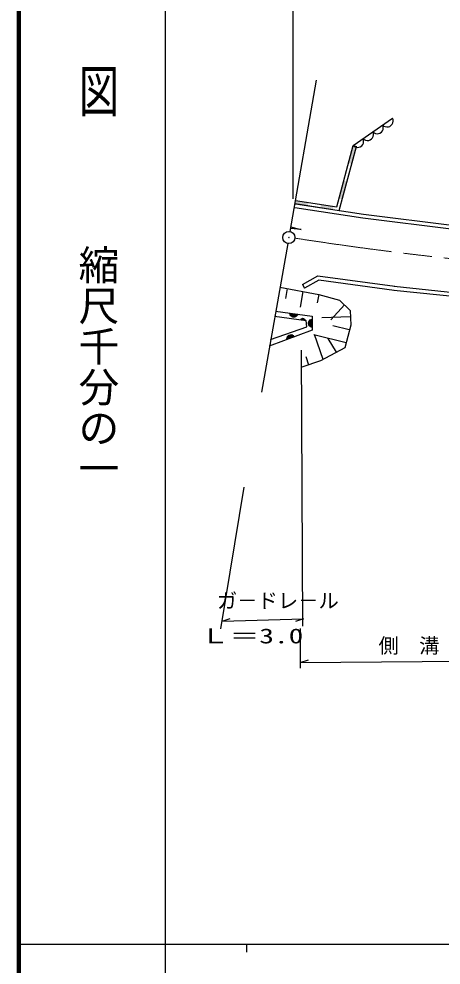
# Model space of a CAD drawing. Units: millimetres, scale not verified. Extents: x 40000 to 680000, y 20000 to 380000.
# Drawn here: x 40000 to 91938, y 202409 to 318763 of the extents above; entities that cross this region are included whole.
import ezdxf
from ezdxf.enums import TextEntityAlignment as Align

# ---------------------------------------------------------------- set-up
doc = ezdxf.new("R2010")
doc.units = ezdxf.units.MM
doc.header["$LTSCALE"] = 1000
doc.linetypes.add('CHAIN', pattern=[18.5, 12, -1.5, 3.5, -1.5])
for name, color, linetype, lineweight in [('M-BGD', 7, 'Continuous', 25), ('M-BMK', 2, 'CHAIN', 13), ('M-TTL', 2, 'Continuous', 140), ('M-TTL-BAND', 7, 'Continuous', 25)]:
    doc.layers.add(name, color=color, linetype=linetype, lineweight=lineweight)
doc.styles.add('@ＭＳ ゴシック', font='')
doc.styles.add('ＭＳ ゴシック', font='')
doc.styles.get('@ＭＳ ゴシック').set_extended_font_data('@MS Gothic')
doc.styles.get('ＭＳ ゴシック').set_extended_font_data('MS Gothic')

# ---------------------------------------------------------------- blocks, each defined once
blk = doc.blocks.new('BUHIN1')
at = {"color": 7, "linetype": 'Continuous', "lineweight": 25}
for radius in [746, 22.5]:
    blk.add_circle((0, 0), radius, dxfattribs=at)
blk = doc.blocks.new('BUHIN45')
at = {"color": 7, "linetype": 'Continuous', "lineweight": 25}
blk.add_lwpolyline([(661, -321), (686, -145), (669, 22), (611, 231), (504, 381), (372, 506), (167, 605), (-12, 631), (-196, 623), (-396, 540), (-535, 448), (-661, 321)], dxfattribs=at)
blk = doc.blocks.new('BUHIN51')
at = {"color": 7, "linetype": 'Continuous', "lineweight": 25}
for p, q in [((-208, 17), (-140, -156)), ((-90, -198), (-201, 83)), ((-183, 124), (-50, -214)), ((-11, -226), (-162, 156)), ((-141, 186), (25, -232)), ((58, -232), (-116, 209))]:
    blk.add_line(p, q, dxfattribs=at)
blk.add_lwpolyline([(92, -233), (31, -235), (-25, -226), (-94, -201), (-142, -161), (-181, -113), (-210, -41), (-214, 20), (-206, 83), (-173, 148), (-138, 194), (-92, 233)], close=True, dxfattribs=at)

msp = doc.modelspace()

# ---------------------------------------------------------------- hatches: boundary and pattern name
at = {"layer": 'M-BGD'}
for points in [[(80552, 301026), (81136, 303193), (81522, 303088), (80938, 300922)], [(79383, 296694), (79968, 298860), (80354, 298756), (79770, 296590)], [(74028, 296442), (75589, 296203), (75529, 295808), (73968, 296046)], [(77150, 295965), (78711, 295726), (78650, 295331), (77089, 295569)]]:
    msp.add_hatch(color=256, dxfattribs=at).paths.add_polyline_path(points)

# ---------------------------------------------------------------- linework, layer by layer
for p, q in [((73687, 337519), (73687, 296642)), ((76581, 311246), (73338, 292625)), ((81136, 303193), (85974, 306538)), ((79106, 295666), (81136, 303193)), ((79399, 295216), (81522, 303088)), ((81136, 303193), (81522, 303088)), ((73968, 296046), (79399, 295216)), ((74012, 296007), (82385, 294756)), ((74028, 296442), (79106, 295666)), ((82311, 294261), (73938, 295513)), ((82373, 294758), (93586, 293362)), ((93524, 292866), (82311, 294261)), ((74718, 292847), (73400, 292976)), ((73440, 293211), (74718, 292847)), ((73080, 291148), (69857, 272848)), ((74877, 286100), (76789, 287162)), ((76886, 286645), (75130, 285669)), ((76789, 287162), (86241, 285881)), ((86174, 285385), (76886, 286645)), ((72097, 285764), (76881, 284881)), ((73017, 285594), (72791, 284374)), ((74949, 285237), (74595, 283326)), ((74877, 286100), (75130, 285669)), ((100118, 283919), (86107, 285385)), ((86159, 285882), (100170, 284416)), ((76881, 284881), (76687, 283834)), ((76881, 284881), (79438, 284168)), ((79438, 284168), (80735, 282924)), ((71572, 282818), (76061, 282204)), ((80048, 283583), (78379, 281761)), ((80735, 282924), (80844, 281113)), ((71463, 282203), (75344, 281666)), ((74279, 282384), (73338, 282513)), ((73354, 282448), (74246, 282326)), ((74200, 282269), (73385, 282381)), ((73421, 282313), (74142, 282214)), ((74074, 282160), (73475, 282242)), ((73582, 282164), (73952, 282114)), ((75404, 280889), (75344, 281666)), ((75749, 281035), (75749, 281640)), ((75811, 281702), (75811, 280975)), ((75874, 280925), (75874, 281747)), ((75936, 281787), (75936, 280887)), ((75999, 280862), (75999, 281812)), ((76061, 282204), (76061, 280471)), ((80783, 282135), (77256, 282004)), ((76061, 280471), (70807, 278523)), ((70950, 279324), (75404, 280889)), ((75686, 281522), (75686, 281150)), ((80646, 280532), (78612, 281028)), ((80844, 281113), (80114, 278329)), ((72967, 279390), (73858, 279721)), ((73813, 279771), (72969, 279458)), ((72982, 279529), (73753, 279815)), ((73689, 279858), (73007, 279605)), ((73042, 279685), (73609, 279895)), ((73477, 279913), (73128, 279783)), ((80258, 278939), (76277, 279908)), ((77416, 276870), (76366, 279965)), ((79091, 277776), (78033, 279481)), ((80114, 278329), (77114, 276706)), ((74925, 244070), (74781, 278037)), ((75688, 276170), (75332, 277221)), ((77114, 276706), (74816, 275922)), ((64838, 243767), (67712, 261196)), ((64995, 244720), (65987, 245035)), ((64995, 244720), (75027, 244995)), ((75027, 244995), (74035, 244680)), ((74639, 238936), (74658, 243810)), ((74615, 239635), (75613, 239929)), ((74615, 239635), (115842, 239910))]:
    msp.add_line(p, q, dxfattribs=at)
for points in [[(74312, 282443), (74257, 282335), (74187, 282246), (74075, 282150), (73958, 282105), (73836, 282084), (73683, 282105), (73572, 282158), (73471, 282233), (73389, 282355), (73343, 282460), (73321, 282579)], [(76061, 280837), (75946, 280877), (75849, 280935), (75739, 281032), (75679, 281142), (75641, 281260), (75641, 281415), (75679, 281532), (75739, 281642), (75849, 281740), (75946, 281800), (76061, 281837)], [(72965, 279323), (72963, 279445), (72983, 279556), (73036, 279693), (73118, 279788), (73215, 279864), (73361, 279918), (73484, 279923), (73608, 279905), (73738, 279836), (73828, 279766), (73903, 279671)]]:
    msp.add_lwpolyline(points, close=True, dxfattribs=at)
at = {"layer": 'M-BMK'}
msp.add_arc((138415, 707435), 420598, 261.18398, 274.57323, dxfattribs=at)
at = {"layer": 'M-TTL'}
msp.add_line((40000, 380000), (40000, 20000), dxfattribs=at)
at = {"layer": 'M-TTL-BAND'}
for p, q in [((58000, 370000), (58000, 20000)), ((40000, 205000), (579000, 205000)), ((68000, 205000), (68000, 204000))]:
    msp.add_line(p, q, dxfattribs=at)

# ---------------------------------------------------------------- block references
at = {"layer": 'M-BGD', "rotation": 240.57226}
for name, p in [('BUHIN45', (84160, 305284)), ('BUHIN45', (85370, 306120)), ('BUHIN45', (82951, 304447)), ('BUHIN45', (81741, 303611)), ('BUHIN1', (73210, 291886)), ('BUHIN51', (74914, 281725)), ('BUHIN51', (74943, 281721))]:
    msp.add_blockref(name, p, dxfattribs=at)

# ---------------------------------------------------------------- texts
at = {"layer": 'M-BGD', "style": 'ＭＳ ゴシック'}
for s, p in [('ガ－ドレ－ル', (64356, 245759)), ('側\u3000溝', (84241, 240225))]:
    msp.add_text(s, height=1833, dxfattribs=at).set_placement(p, align=Align.BOTTOM_LEFT)
at = {"layer": 'M-BGD', "style": 'ＭＳ ゴシック', "width": 1.45}
msp.add_text('Ｌ＝3.0', height=1833, dxfattribs=at).set_placement((62318, 241419), align=Align.BOTTOM_LEFT)
at = {"layer": 'M-TTL-BAND', "style": '@ＭＳ ゴシック', "width": 1.4}
msp.add_text('平  面  図', height=3666, rotation=270, dxfattribs=at).set_placement((49777, 306475), align=Align.MIDDLE_RIGHT)
at = {"layer": 'M-TTL-BAND', "style": '@ＭＳ ゴシック'}
msp.add_text('縮尺千分の一', height=3666, rotation=270, dxfattribs=at).set_placement((49777, 261030), align=Align.MIDDLE_RIGHT)

doc.saveas('drawing.dxf')
